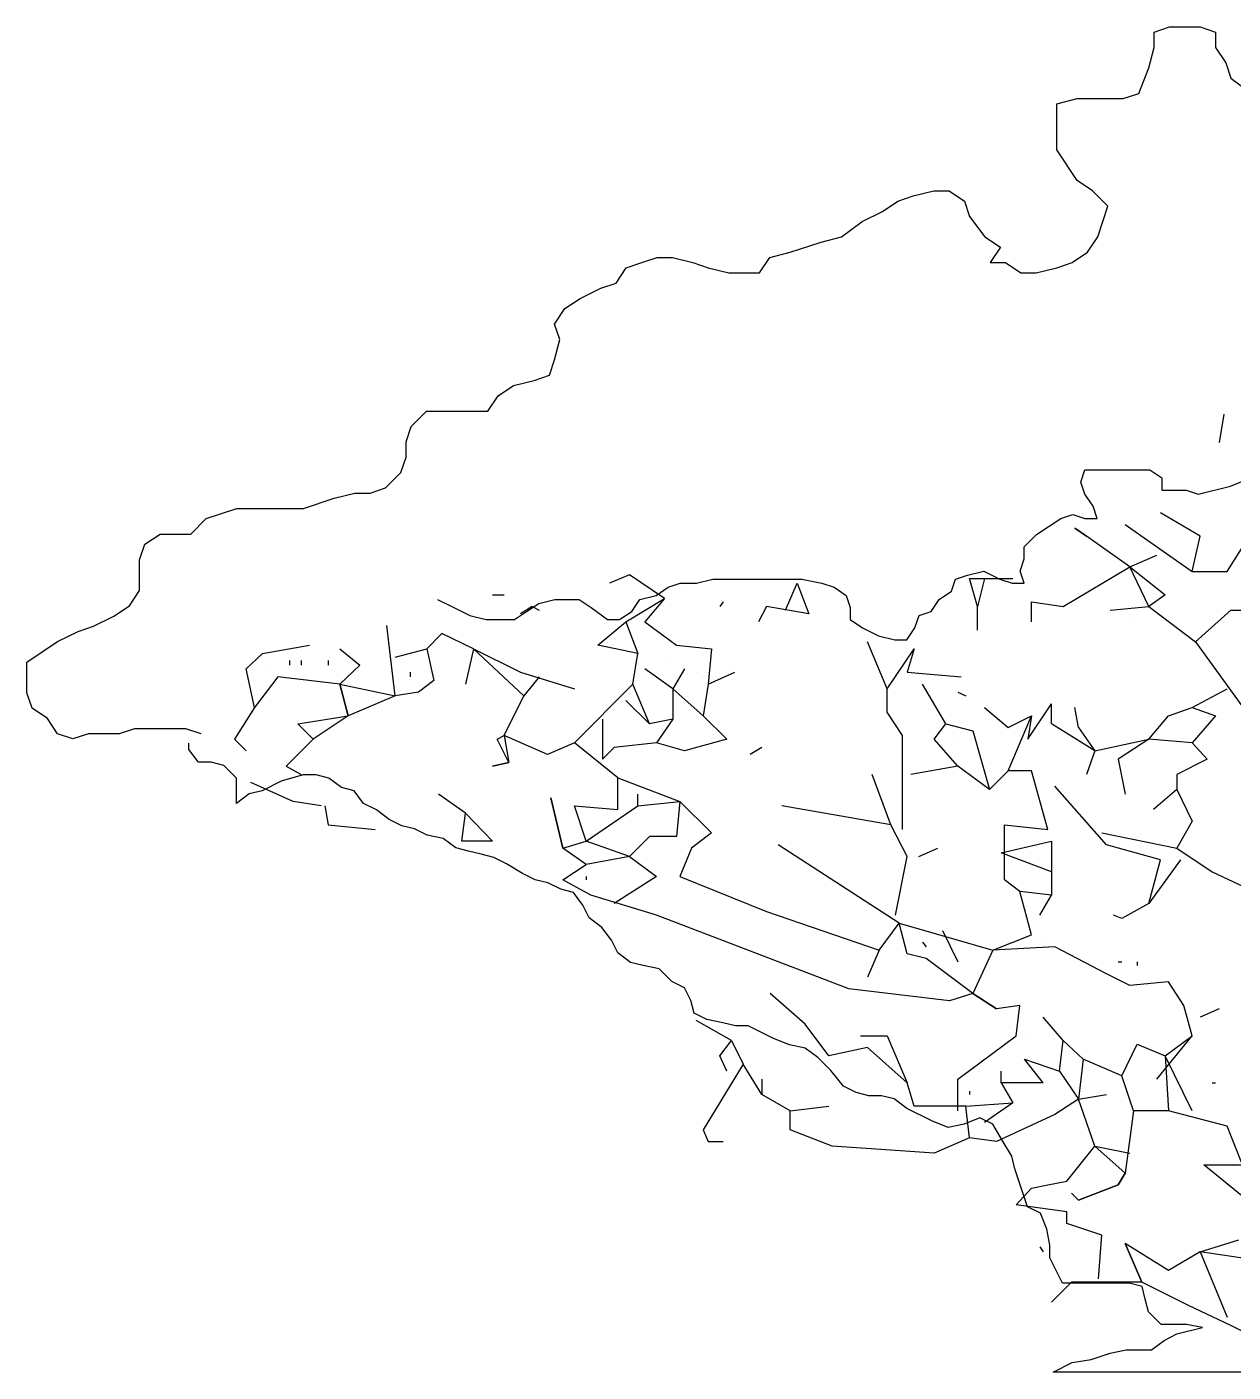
# Model space of a CAD drawing. Header units: inches. Extents: x -902 to 12417, y -2973 to 6117.
# Drawn here: x 2298.9 to 2486, y -2038.6 to -1830.1 of the extents above; entities that cross this region are included whole.
import ezdxf

# ---------------------------------------------------------------- set-up
doc = ezdxf.new("R2010")
doc.units = ezdxf.units.IN
doc.header["$MEASUREMENT"] = 0
doc.layers.add('pino marittimo', color=7, linetype='Continuous')

msp = doc.modelspace()

# ---------------------------------------------------------------- linework, layer by layer
at = {"layer": 'pino marittimo'}
for p, q in [((2484.5, -1890.14), (2483.78, -1894.5)), ((2469.24, -1907.22), (2479.6, -1914.49)), ((2480.87, -1909.04), (2474.69, -1905.41)), ((2463.24, -1909.04), (2461.42, -1907.77)), ((2461.42, -1907.77), (2463.24, -1909.04)), ((2469.96, -1913.77), (2463.24, -1909.04)), ((2479.6, -1914.49), (2480.87, -1909.04)), ((2485.05, -1914.49), (2488.14, -1909.59)), ((2469.96, -1913.77), (2474.14, -1911.95)), ((2392.36, -1915.04), (2389.27, -1916.31)), ((2397.81, -1918.67), (2392.36, -1915.04)), ((2446.34, -1919.95), (2445.07, -1915.58)), ((2445.07, -1915.58), (2451.79, -1915.58)), ((2447.43, -1915.58), (2446.34, -1919.95)), ((2459.61, -1919.95), (2469.96, -1913.77)), ((2472.87, -1919.95), (2469.96, -1913.77)), ((2469.96, -1913.77), (2475.42, -1918.13)), ((2479.6, -1914.49), (2485.05, -1914.49)), ((2400.9, -1917.4), (2400.9, -1917.4)), ((2416.53, -1920.49), (2418.35, -1916.31)), ((2418.35, -1916.31), (2420.17, -1921.04)), ((2371.1, -1918.13), (2372.91, -1918.13)), ((2391.81, -1922.31), (2397.81, -1918.67)), ((2397.81, -1918.67), (2394.72, -1922.31)), ((2406.9, -1919.22), (2406.35, -1919.95)), ((2454.7, -1922.31), (2454.7, -1919.22)), ((2454.7, -1919.22), (2459.61, -1919.95)), ((2475.42, -1918.13), (2472.87, -1919.95)), ((2377.27, -1919.95), (2375.46, -1921.04)), ((2377.27, -1919.95), (2378.37, -1920.49)), ((2413.62, -1919.95), (2412.35, -1922.31)), ((2420.17, -1921.04), (2413.62, -1919.95)), ((2446.34, -1923.58), (2446.34, -1919.95)), ((2466.87, -1920.49), (2472.87, -1919.95)), ((2472.87, -1919.95), (2480.14, -1925.4)), ((2480.14, -1925.4), (2485.59, -1920.49)), ((2485.59, -1920.49), (2488.14, -1920.49)), ((2356.01, -1933.76), (2354.74, -1922.85)), ((2387.45, -1925.94), (2391.81, -1922.31)), ((2391.81, -1922.31), (2393.63, -1927.22)), ((2394.72, -1922.31), (2399.63, -1925.94)), ((2470.51, -1922.31), (2470.51, -1922.31)), ((2335.47, -1927.22), (2342.74, -1925.94)), ((2363.28, -1924.13), (2360.92, -1926.49)), ((2368.19, -1926.49), (2363.28, -1924.13)), ((2393.63, -1927.22), (2387.45, -1925.94)), ((2399.63, -1925.94), (2405.08, -1926.49)), ((2432.34, -1932.67), (2429.25, -1925.4)), ((2480.14, -1925.4), (2511.04, -1968.29)), ((2332.93, -1929.58), (2335.47, -1927.22)), ((2347.47, -1926.49), (2350.56, -1929.03)), ((2356.01, -1927.76), (2360.92, -1926.49)), ((2360.92, -1926.49), (2362.01, -1931.4)), ((2368.19, -1926.49), (2366.92, -1931.94)), ((2376, -1933.76), (2368.19, -1926.49)), ((2368.19, -1926.49), (2375.46, -1930.12)), ((2392.9, -1931.94), (2393.63, -1927.22)), ((2398.36, -1927.76), (2398.36, -1927.76)), ((2405.08, -1926.49), (2404.54, -1931.94)), ((2432.34, -1932.67), (2436.52, -1926.49)), ((2436.52, -1926.49), (2435.43, -1930.12)), ((2334.2, -1935.58), (2332.93, -1929.58)), ((2336.56, -1929.03), (2336.56, -1929.03)), ((2339.65, -1928.31), (2339.65, -1929.03)), ((2341.47, -1928.31), (2341.47, -1929.03)), ((2345.65, -1928.31), (2345.65, -1929.03)), ((2350.56, -1929.03), (2347.47, -1931.94)), ((2358.37, -1930.12), (2358.37, -1930.85)), ((2375.46, -1930.12), (2383.82, -1932.67)), ((2399.08, -1932.67), (2394.72, -1929.58)), ((2400.9, -1929.58), (2399.08, -1932.67)), ((2402.72, -1930.12), (2402.72, -1930.12)), ((2404.54, -1931.94), (2408.72, -1930.12)), ((2435.43, -1930.12), (2443.79, -1930.85)), ((2337.84, -1930.85), (2334.2, -1935.58)), ((2347.47, -1931.94), (2337.84, -1930.85)), ((2347.47, -1931.94), (2348.74, -1936.85)), ((2347.47, -1931.94), (2356.01, -1933.76)), ((2348.74, -1936.85), (2347.47, -1931.94)), ((2362.01, -1931.4), (2359.65, -1933.21)), ((2378.37, -1930.85), (2376, -1933.76)), ((2383.82, -1941.03), (2392.9, -1931.94)), ((2395.45, -1938.12), (2392.9, -1931.94)), ((2404.54, -1931.94), (2403.81, -1936.85)), ((2441.43, -1938.12), (2437.8, -1931.94)), ((2356.01, -1933.76), (2348.74, -1936.85)), ((2359.65, -1933.21), (2356.01, -1933.76)), ((2372.91, -1939.94), (2376, -1933.76)), ((2395.45, -1938.12), (2391.81, -1934.49)), ((2399.08, -1932.67), (2399.08, -1937.39)), ((2399.08, -1932.67), (2403.81, -1936.85)), ((2432.34, -1936.3), (2432.34, -1932.67)), ((2443.25, -1933.21), (2444.52, -1933.76)), ((2479.6, -1935.58), (2485.05, -1932.67)), ((2334.2, -1935.58), (2331.11, -1940.48)), ((2434.71, -1939.94), (2432.34, -1936.3)), ((2447.43, -1935.58), (2451.06, -1938.67)), ((2454.15, -1940.48), (2457.79, -1935.03)), ((2457.79, -1938.12), (2457.79, -1935.03)), ((2461.97, -1938.67), (2461.42, -1935.58)), ((2475.96, -1936.85), (2479.6, -1935.58)), ((2479.6, -1935.58), (2483.23, -1936.85)), ((2340.93, -1938.12), (2348.74, -1936.85)), ((2343.29, -1940.48), (2340.93, -1938.12)), ((2348.74, -1936.85), (2343.29, -1940.48)), ((2388.18, -1937.39), (2388.18, -1943.57)), ((2388.18, -1937.39), (2388.18, -1937.39)), ((2399.08, -1937.39), (2395.45, -1938.12)), ((2399.08, -1937.39), (2396.54, -1941.03)), ((2403.81, -1936.85), (2407.44, -1940.48)), ((2439.61, -1940.48), (2441.43, -1938.12)), ((2441.43, -1938.12), (2445.61, -1939.21)), ((2451.06, -1945.39), (2454.7, -1936.85)), ((2451.06, -1938.67), (2454.7, -1936.85)), ((2454.7, -1936.85), (2454.15, -1940.48)), ((2464.51, -1942.3), (2457.79, -1938.12)), ((2461.97, -1938.67), (2464.51, -1942.3)), ((2472.87, -1940.48), (2475.96, -1936.85)), ((2483.23, -1936.85), (2479.6, -1941.03)), ((2331.11, -1940.48), (2332.93, -1942.3)), ((2343.29, -1940.48), (2339.11, -1944.66)), ((2342.02, -1939.21), (2342.02, -1939.21)), ((2371.82, -1940.48), (2372.91, -1939.94)), ((2373.64, -1944.12), (2371.82, -1940.48)), ((2379.64, -1942.85), (2372.91, -1939.94)), ((2372.91, -1939.94), (2373.64, -1944.12)), ((2407.44, -1940.48), (2400.9, -1942.3)), ((2434.71, -1954.48), (2434.71, -1939.94)), ((2443.25, -1944.66), (2439.61, -1940.48)), ((2443.25, -1940.48), (2443.25, -1940.48)), ((2445.61, -1939.21), (2448.16, -1948.3)), ((2464.51, -1942.3), (2472.87, -1940.48)), ((2472.87, -1940.48), (2468.15, -1943.57)), ((2479.6, -1941.03), (2472.87, -1940.48)), ((2383.82, -1941.03), (2379.64, -1942.85)), ((2390.54, -1946.48), (2383.82, -1941.03)), ((2390, -1941.76), (2388.18, -1943.57)), ((2396.54, -1941.03), (2390, -1941.76)), ((2400.9, -1942.3), (2396.54, -1941.03)), ((2412.9, -1941.76), (2411.08, -1942.85)), ((2464.51, -1942.3), (2463.24, -1945.94)), ((2464.51, -1942.3), (2464.51, -1942.3)), ((2479.6, -1941.03), (2481.96, -1943.57)), ((2339.11, -1944.66), (2341.47, -1945.94)), ((2373.64, -1944.12), (2371.1, -1944.66)), ((2371.1, -1944.66), (2373.64, -1944.12)), ((2443.25, -1944.66), (2435.98, -1945.94)), ((2448.16, -1948.3), (2443.25, -1944.66)), ((2468.15, -1943.57), (2469.24, -1949.02)), ((2481.96, -1943.57), (2477.23, -1945.94)), ((2390.54, -1946.48), (2400.17, -1950.12)), ((2390.54, -1951.39), (2390.54, -1946.48)), ((2432.89, -1953.75), (2429.98, -1945.94)), ((2451.06, -1945.39), (2448.16, -1948.3)), ((2454.7, -1945.39), (2451.06, -1945.39)), ((2457.24, -1954.48), (2454.7, -1945.39)), ((2477.23, -1945.94), (2477.23, -1948.3)), ((2340.2, -1950.12), (2333.66, -1947.21)), ((2366.92, -1951.93), (2362.74, -1949.02)), ((2393.63, -1950.84), (2393.63, -1949.02)), ((2466.33, -1956.84), (2458.33, -1947.75)), ((2477.23, -1948.3), (2473.6, -1951.39)), ((2477.23, -1948.3), (2479.6, -1953.21)), ((2344.56, -1950.84), (2340.2, -1950.12)), ((2345.11, -1950.84), (2345.65, -1953.75)), ((2382, -1957.39), (2380.18, -1949.57)), ((2380.18, -1949.57), (2382, -1957.39)), ((2385.64, -1956.29), (2383.82, -1950.84)), ((2383.82, -1950.84), (2390.54, -1951.39)), ((2385.64, -1956.29), (2393.63, -1950.84)), ((2393.63, -1950.84), (2400.17, -1950.12)), ((2400.17, -1950.12), (2399.63, -1955.57)), ((2400.17, -1950.12), (2405.08, -1955.02)), ((2432.89, -1953.75), (2415.99, -1950.84)), ((2366.37, -1956.29), (2366.92, -1951.93)), ((2366.92, -1951.93), (2371.1, -1956.29)), ((2479.6, -1953.21), (2477.23, -1957.39)), ((2345.65, -1953.75), (2352.92, -1954.48)), ((2405.08, -1955.02), (2401.99, -1957.39)), ((2435.43, -1958.66), (2432.89, -1953.75)), ((2450.52, -1962.29), (2450.52, -1953.75)), ((2450.52, -1953.75), (2457.24, -1954.48)), ((2465.6, -1955.02), (2477.23, -1957.39)), ((2371.1, -1956.29), (2366.37, -1956.29)), ((2382, -1957.39), (2385.64, -1956.29)), ((2385.64, -1959.93), (2382, -1957.39)), ((2392.36, -1958.66), (2385.64, -1956.29)), ((2395.45, -1955.57), (2392.36, -1958.66)), ((2399.63, -1955.57), (2395.45, -1955.57)), ((2401.99, -1957.39), (2400.17, -1961.75)), ((2434.16, -1969.02), (2415.44, -1956.84)), ((2437.25, -1958.66), (2440.16, -1957.39)), ((2449.97, -1958.11), (2457.79, -1956.29)), ((2457.79, -1956.29), (2457.79, -1964.65)), ((2474.69, -1959.2), (2466.33, -1956.84)), ((2477.23, -1957.39), (2482.69, -1961.02)), ((2392.36, -1958.66), (2385.64, -1959.93)), ((2392.36, -1958.66), (2396.54, -1961.75)), ((2433.62, -1967.74), (2435.43, -1958.66)), ((2457.79, -1961.02), (2449.97, -1958.11)), ((2472.87, -1965.93), (2474.69, -1959.2)), ((2477.78, -1959.2), (2472.87, -1965.93)), ((2382, -1962.29), (2385.64, -1959.93)), ((2457.79, -1961.02), (2457.79, -1961.02)), ((2482.69, -1961.02), (2489.23, -1964.11)), ((2386.36, -1964.65), (2382, -1962.29)), ((2385.64, -1961.75), (2385.64, -1962.29)), ((2396.54, -1961.75), (2390, -1965.93)), ((2400.17, -1961.75), (2413.62, -1967.2)), ((2452.88, -1964.11), (2450.52, -1962.29)), ((2396.54, -1967.74), (2386.36, -1964.65)), ((2454.7, -1970.83), (2452.88, -1964.11)), ((2457.79, -1964.65), (2452.88, -1964.11)), ((2455.97, -1967.74), (2457.79, -1964.65)), ((2457.79, -1964.65), (2457.79, -1964.65)), ((2426.35, -1979.19), (2396.54, -1967.74)), ((2413.62, -1967.2), (2431.07, -1973.2)), ((2468.69, -1968.29), (2467.42, -1967.74)), ((2472.87, -1965.93), (2468.69, -1968.29)), ((2431.07, -1973.2), (2434.16, -1969.02)), ((2435.43, -1973.74), (2434.16, -1969.02)), ((2434.16, -1969.02), (2448.7, -1973.2)), ((2437.8, -1971.92), (2438.34, -1972.65)), ((2440.89, -1970.11), (2443.25, -1975.01)), ((2448.7, -1973.2), (2454.7, -1970.83)), ((2456.52, -1971.92), (2456.52, -1971.92)), ((2431.07, -1973.2), (2429.25, -1977.38)), ((2438.34, -1974.47), (2435.43, -1973.74)), ((2445.07, -1973.2), (2445.07, -1973.2)), ((2448.7, -1973.2), (2445.61, -1979.92)), ((2458.33, -1972.65), (2448.7, -1973.2)), ((2466.33, -1976.83), (2458.33, -1972.65)), ((2445.61, -1979.92), (2438.34, -1974.47)), ((2468.15, -1975.01), (2468.69, -1975.01)), ((2471.06, -1975.01), (2471.06, -1975.56)), ((2469.96, -1978.65), (2466.33, -1976.83)), ((2475.96, -1978.1), (2469.96, -1978.65)), ((2478.32, -1981.74), (2475.96, -1978.1)), ((2419.62, -1984.65), (2414.17, -1979.92)), ((2441.98, -1981.01), (2426.35, -1979.19)), ((2445.61, -1979.92), (2441.98, -1981.01)), ((2449.25, -1982.28), (2445.61, -1979.92)), ((2445.61, -1979.92), (2449.25, -1982.28)), ((2452.88, -1981.74), (2449.25, -1982.28)), ((2452.34, -1986.46), (2452.88, -1981.74)), ((2479.6, -1986.46), (2478.32, -1981.74)), ((2479.6, -1986.46), (2478.32, -1981.74)), ((2483.78, -1982.28), (2480.87, -1983.56)), ((2483.78, -1982.28), (2483.78, -1982.28)), ((2408.17, -1987.19), (2402.72, -1984.1)), ((2459.61, -1987.19), (2456.52, -1983.56)), ((2423.26, -1989.55), (2419.62, -1984.65)), ((2428.16, -1986.46), (2432.34, -1986.46)), ((2432.34, -1986.46), (2435.43, -1993.73)), ((2443.25, -1993.19), (2452.34, -1986.46)), ((2454.15, -1986.46), (2454.15, -1986.46)), ((2474.14, -1993.19), (2479.6, -1986.46)), ((2475.42, -1989.55), (2479.6, -1986.46)), ((2406.35, -1989.55), (2408.17, -1987.19)), ((2408.17, -1987.19), (2409.99, -1990.83)), ((2429.25, -1988.28), (2423.26, -1989.55)), ((2435.43, -1993.73), (2429.25, -1988.28)), ((2459.06, -1991.92), (2459.61, -1987.19)), ((2459.61, -1987.19), (2462.69, -1990.1)), ((2468.69, -1992.64), (2471.06, -1987.74)), ((2471.06, -1987.74), (2475.42, -1989.55)), ((2407.44, -1991.92), (2406.35, -1989.55)), ((2456.52, -1993.73), (2453.61, -1990.1)), ((2453.61, -1990.1), (2459.06, -1991.92)), ((2462.69, -1990.1), (2461.97, -1996.28)), ((2468.69, -1992.64), (2462.69, -1990.1)), ((2479.6, -1998.1), (2475.42, -1989.55)), ((2475.42, -1989.55), (2475.96, -1998.1)), ((2409.99, -1990.83), (2403.81, -2001)), ((2407.44, -1991.92), (2407.44, -1991.92)), ((2412.9, -1995.55), (2409.99, -1990.83)), ((2449.97, -1993.73), (2449.97, -1991.92)), ((2459.06, -1991.92), (2459.06, -1991.92)), ((2459.06, -1991.92), (2461.97, -1996.28)), ((2470.51, -1998.1), (2468.69, -1992.64)), ((2412.9, -1993.19), (2412.9, -1993.19)), ((2412.9, -1993.19), (2412.9, -1995.55)), ((2436.52, -1997.37), (2435.43, -1993.73)), ((2443.25, -1998.1), (2443.25, -1993.19)), ((2456.52, -1993.73), (2449.97, -1993.73)), ((2449.97, -1993.73), (2451.79, -1996.82)), ((2482.69, -1993.73), (2483.23, -1993.73)), ((2417.26, -1998.1), (2412.9, -1995.55)), ((2444.52, -1997.37), (2451.79, -1996.82)), ((2445.07, -1995.01), (2445.07, -1995.55)), ((2451.79, -1996.82), (2447.43, -1999.91)), ((2461.97, -1996.28), (2458.33, -1998.64)), ((2461.97, -1996.28), (2466.33, -1995.55)), ((2464.51, -2003.55), (2461.97, -1996.28)), ((2417.26, -1998.1), (2423.26, -1997.37)), ((2417.26, -2001), (2417.26, -1998.1)), ((2444.52, -1997.37), (2436.52, -1997.37)), ((2445.07, -2002.28), (2444.52, -1997.37)), ((2458.33, -1998.64), (2449.25, -2002.82)), ((2470.51, -1998.1), (2469.24, -2007.73)), ((2475.96, -1998.1), (2470.51, -1998.1)), ((2485.05, -2000.46), (2475.96, -1998.1)), ((2403.81, -2001), (2404.54, -2002.82)), ((2423.8, -2003.55), (2417.26, -2001)), ((2487.41, -2006.46), (2485.05, -2000.46)), ((2404.54, -2002.82), (2406.9, -2002.82)), ((2445.07, -2002.28), (2439.61, -2004.64)), ((2449.25, -2002.82), (2445.07, -2002.28)), ((2439.61, -2004.64), (2423.8, -2003.55)), ((2460.15, -2009), (2464.51, -2003.55)), ((2469.24, -2007.73), (2464.51, -2003.55)), ((2464.51, -2003.55), (2469.96, -2004.64)), ((2488.14, -2011.91), (2481.41, -2006.46)), ((2481.41, -2006.46), (2487.41, -2006.46)), ((2454.7, -2010.09), (2457.24, -2009.55)), ((2457.24, -2009.55), (2460.15, -2009)), ((2461.97, -2011.91), (2468.15, -2009.55)), ((2468.15, -2009.55), (2461.97, -2011.91)), ((2468.15, -2009.55), (2469.24, -2007.73)), ((2469.24, -2007.73), (2468.15, -2009.55)), ((2452.34, -2012.64), (2454.7, -2010.09)), ((2461.97, -2011.91), (2460.88, -2010.82)), ((2460.15, -2013.73), (2452.34, -2012.64)), ((2460.15, -2015.54), (2460.15, -2013.73)), ((2465.6, -2017.36), (2460.15, -2015.54)), ((2465.06, -2024.09), (2465.6, -2017.36)), ((2455.97, -2019.18), (2456.52, -2019.91)), ((2475.96, -2022.81), (2469.24, -2018.63)), ((2469.24, -2018.63), (2471.78, -2024.63)), ((2471.78, -2024.63), (2469.24, -2018.63)), ((2480.87, -2019.91), (2475.96, -2022.81)), ((2480.87, -2019.91), (2486.87, -2018.09)), ((2488.14, -2021), (2480.87, -2019.91)), ((2480.87, -2019.91), (2485.05, -2030.08)), ((2460.88, -2024.63), (2457.79, -2027.72)), ((2471.78, -2024.63), (2460.88, -2024.63)), ((2479.05, -2028.27), (2471.78, -2024.63)), ((2485.59, -2031.36), (2479.05, -2028.27)), ((2499.04, -2038.08), (2485.59, -2031.36))]:
    msp.add_line(p, q, dxfattribs=at)
for points in [[(2325.93, -1939.66), (2323.55, -1938.86), (2315.61, -1938.86), (2313.22, -1939.66), (2308.46, -1939.66), (2306.07, -1940.45), (2303.69, -1939.66), (2302.1, -1937.27), (2299.72, -1935.69), (2298.92, -1933.3), (2298.92, -1928.54), (2303.69, -1925.37), (2306.87, -1923.78), (2309.25, -1922.99), (2312.43, -1921.4), (2314.81, -1919.81), (2316.4, -1917.43), (2316.4, -1912.67), (2317.19, -1910.28), (2319.58, -1908.7), (2324.34, -1908.7), (2326.73, -1906.31), (2329.11, -1905.52), (2331.49, -1904.73), (2341.82, -1904.73), (2346.59, -1903.14), (2349.77, -1902.35), (2352.15, -1902.35), (2354.53, -1901.55), (2356.92, -1899.17), (2357.71, -1896.79), (2357.71, -1894.41), (2358.51, -1892.03), (2360.89, -1889.64), (2370.42, -1889.64), (2372.01, -1887.26), (2374.39, -1885.68), (2377.57, -1884.88), (2379.96, -1884.09), (2380.75, -1881.71), (2381.54, -1878.53), (2380.75, -1876.15), (2382.34, -1873.77), (2384.72, -1872.18), (2387.9, -1870.59), (2390.28, -1869.8), (2391.87, -1867.42), (2394.26, -1866.62), (2396.64, -1865.83), (2399.02, -1865.83), (2402.2, -1866.62), (2404.58, -1867.42), (2407.76, -1868.21), (2412.53, -1868.21), (2414.12, -1865.83), (2417.29, -1865.04), (2422.06, -1863.45), (2425.24, -1862.65), (2428.42, -1860.27), (2431.59, -1858.69), (2433.98, -1857.1), (2436.36, -1856.3), (2439.54, -1855.51), (2441.92, -1855.51), (2444.3, -1857.1), (2445.1, -1859.48), (2447.48, -1862.65), (2449.87, -1864.24), (2448.28, -1866.62), (2450.66, -1866.62), (2453.04, -1868.21), (2455.43, -1868.21), (2458.6, -1867.42), (2460.99, -1866.62), (2463.37, -1865.04), (2464.96, -1862.65), (2465.75, -1860.27), (2466.55, -1857.89), (2464.17, -1855.51), (2461.78, -1853.92), (2458.6, -1849.16), (2458.6, -1842.02), (2461.78, -1841.22), (2468.93, -1841.22), (2471.32, -1840.43), (2472.9, -1836.46), (2473.7, -1833.28), (2473.7, -1830.9), (2476.08, -1830.11), (2480.85, -1830.11), (2483.23, -1830.9), (2483.23, -1833.28), (2484.82, -1835.66), (2485.62, -1838.05), (2488.79, -1840.43)], [(2362.6, -1918.82), (2365.11, -1920.08), (2367.62, -1921.33), (2370.13, -1921.96), (2374.52, -1921.96), (2376.4, -1920.7), (2378.28, -1919.45), (2380.79, -1918.82), (2384.56, -1918.82), (2386.44, -1920.08), (2388.95, -1921.96), (2390.83, -1921.96), (2392.71, -1920.7), (2393.97, -1918.82), (2396.48, -1918.2), (2398.36, -1916.94), (2400.24, -1916.32), (2402.75, -1916.32), (2405.26, -1915.69), (2419.07, -1915.69), (2422.2, -1916.32), (2424.09, -1916.94), (2425.97, -1918.2), (2426.59, -1920.08), (2426.59, -1921.96), (2428.48, -1923.21), (2430.99, -1924.47), (2433.5, -1925.09), (2435.38, -1925.09), (2436.63, -1923.21), (2437.26, -1921.33), (2439.14, -1920.7), (2440.4, -1918.82), (2442.28, -1917.57), (2442.91, -1915.69), (2444.79, -1915.06), (2447.3, -1914.43), (2449.81, -1915.69), (2451.69, -1916.32), (2453.57, -1916.32), (2452.95, -1914.43), (2453.57, -1912.55), (2453.57, -1910.67), (2455.46, -1908.79), (2459.22, -1906.28), (2461.1, -1905.66), (2462.99, -1906.28), (2464.87, -1906.28), (2464.24, -1904.4), (2462.99, -1902.52), (2462.36, -1900.64), (2462.99, -1898.76), (2473.03, -1898.76), (2474.91, -1900.01), (2474.91, -1901.9), (2478.67, -1901.9), (2480.55, -1902.52), (2485.57, -1901.27), (2488.71, -1900.01)], [(2498.93, -2038.57), (2458.04, -2038.57), (2461, -2037.09), (2463.95, -2036.6), (2466.91, -2035.61), (2469.37, -2035.12), (2473.31, -2035.12), (2475.28, -2033.65), (2477.25, -2032.66), (2481.2, -2031.68), (2478.73, -2031.18), (2474.79, -2031.18), (2472.82, -2029.22), (2472.33, -2027.25), (2471.84, -2025.28), (2469.86, -2024.79), (2459.52, -2024.79), (2458.53, -2022.82), (2457.55, -2020.85), (2457.55, -2018.88), (2457.06, -2016.42), (2456.07, -2013.96), (2454.1, -2012.97), (2453.12, -2010.02), (2452.13, -2007.07), (2451.64, -2005.1), (2450.16, -2002.63), (2448.68, -2000.17), (2446.71, -1999.19), (2444.25, -2000.17), (2441.79, -2000.67), (2439.32, -1999.68), (2435.38, -1997.71), (2433.41, -1996.24), (2431.44, -1995.74), (2429.47, -1995.74), (2427.5, -1995.25), (2425.53, -1994.27), (2423.56, -1991.81), (2421.59, -1989.84), (2419.62, -1988.36), (2417.16, -1987.87), (2414.69, -1986.88), (2412.72, -1985.9), (2410.75, -1984.91), (2408.78, -1984.91), (2406.81, -1984.42), (2404.35, -1983.93), (2402.38, -1982.95), (2401.88, -1980.98), (2400.9, -1979.01), (2398.93, -1978.02), (2396.96, -1976.05), (2394.49, -1975.56), (2392.52, -1975.07), (2390.55, -1973.59), (2389.57, -1971.62), (2388.09, -1969.66), (2386.12, -1968.18), (2385.14, -1966.21), (2383.66, -1964.24), (2381.69, -1963.75), (2379.72, -1962.76), (2377.75, -1962.27), (2375.78, -1961.29), (2373.31, -1959.81), (2371.34, -1958.83), (2369.37, -1958.33), (2367.4, -1957.84), (2365.43, -1957.35), (2363.46, -1955.87), (2361, -1955.38), (2359.03, -1954.4), (2357.06, -1953.9), (2355.09, -1952.92), (2353.12, -1951.44), (2351.14, -1950.46), (2349.67, -1948.49), (2347.7, -1948), (2345.73, -1946.52), (2343.76, -1946.03), (2341.78, -1946.03), (2338.34, -1947.01), (2335.38, -1948.49), (2333.41, -1948.98), (2331.44, -1950.46), (2331.44, -1946.52), (2329.47, -1944.55), (2327.5, -1944.06), (2325.53, -1944.06), (2324.05, -1942.09), (2324.05, -1941.11)]]:
    msp.add_lwpolyline(points, dxfattribs=at)

doc.saveas('drawing.dxf')
